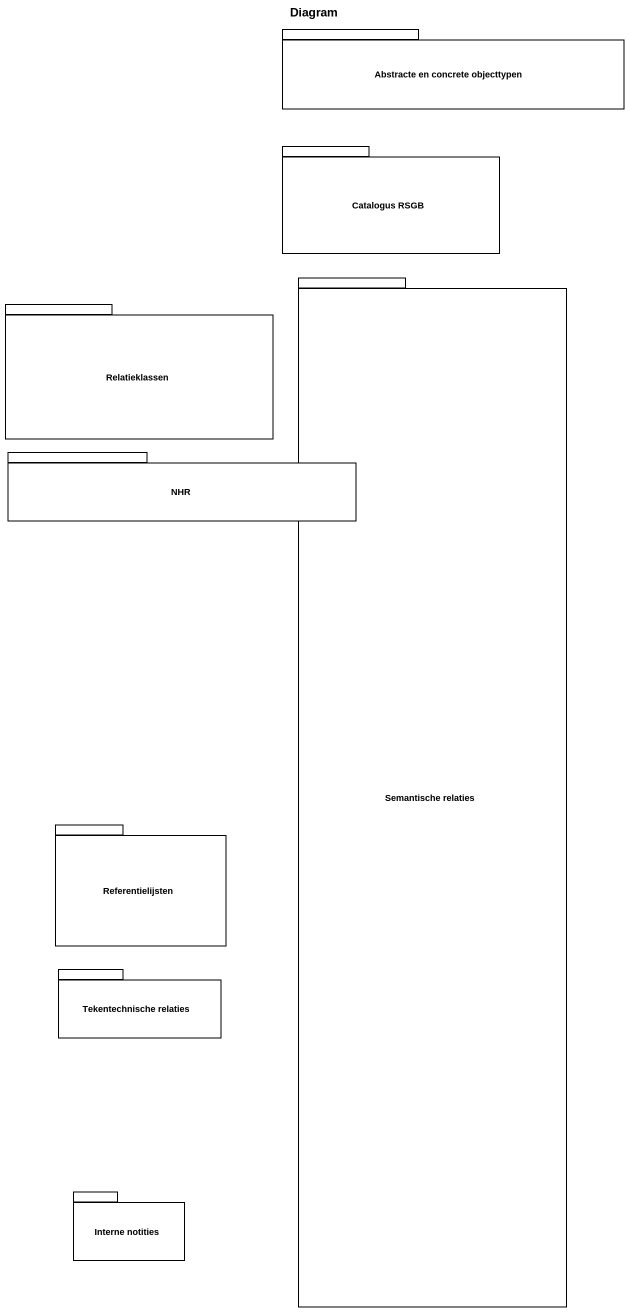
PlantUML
@startuml
title Diagram
package "Abstracte en concrete objecttypen" as Abstracte_en_concrete {
}
package "Catalogus RSGB" as Catalogus_RSGB {
}
package Relatieklassen {
}
package "Semantische relaties" as Semantische_relaties {
}
package NHR {
}
package Referentielijsten {
}
package "Tekentechnische relaties" as Tekentechnische_relaties {
}
package "Interne notities" as Interne_notities {
}
@enduml
